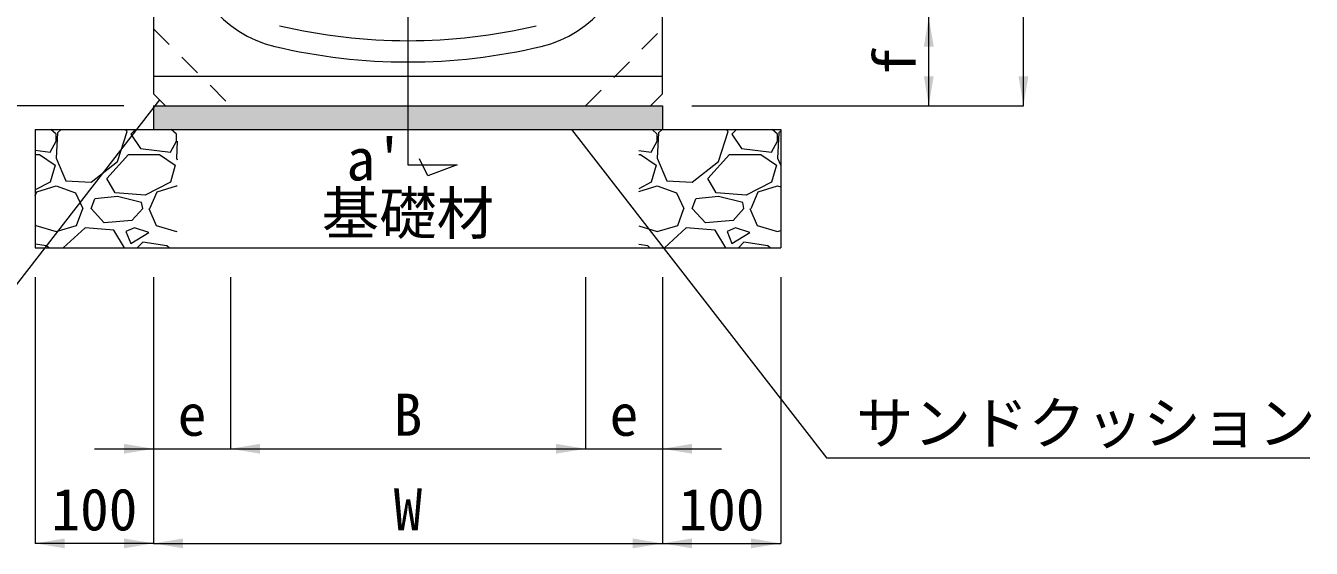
# Model space of a CAD drawing. Units: millimetres at full size, sheet at 1:25. Extents: x 14445 to 39803, y 612 to 10010.
# Drawn here: x 26243 to 27330, y 5577 to 6019 of the extents above; entities that cross this region are included whole.
import ezdxf
from ezdxf.enums import TextEntityAlignment as Align

# ---------------------------------------------------------------- set-up
doc = ezdxf.new("R2010")
doc.units = ezdxf.units.MM
doc.header["$LTSCALE"] = 25
doc.linetypes.add('USER1', pattern=[1.35, 0.75, -0.6])
doc.linetypes.add('USER2', pattern=[28.575, 19.05, -3.175, 3.175, -3.175])
for name, color, linetype, lineweight in [('ハッチング', 7, 'Continuous', 5), ('基礎', 7, 'Continuous', 13), ('寸法線', 7, 'Continuous', 13), ('引出線', 4, 'Continuous', 13), ('本体', 2, 'Continuous', 13), ('目地', 132, 'Continuous', 5)]:
    doc.layers.add(name, color=color, linetype=linetype, lineweight=lineweight)
doc.layers.add('文字', color=7, linetype='Continuous')
doc.styles.add('ＭＳ ゴシック', font='')
doc.styles.get('ＭＳ ゴシック').set_extended_font_data('MS Gothic')

# ---------------------------------------------------------------- blocks, each defined once
blk = doc.blocks.new('filled_arrow')
at = {"color": 0, "linetype": 'Continuous', "lineweight": -2}
blk.add_solid([(7.5, 1.25), (0, 0), (7.5, -1.25)], dxfattribs=at)

msp = doc.modelspace()

# ---------------------------------------------------------------- hatches: boundary and pattern name
at = {"layer": 'ハッチング'}
msp.add_hatch(color=256, dxfattribs=at).paths.add_polyline_path([(26781.37, 5931.17), (26781.37, 5951.17), (26351.37, 5951.17), (26351.37, 5931.17)])

# ---------------------------------------------------------------- linework, layer by layer
for p, q in [((26269.09, 5927.27), (26264.64, 5931.17)), ((26270.11, 5928.29), (26269.09, 5906.95)), ((26269.09, 5921.18), (26269.09, 5927.27)), ((26273.26, 5931.17), (26270.11, 5928.29)), ((26320.91, 5903.91), (26329.04, 5929.31)), ((26329.04, 5929.31), (26327.9, 5931.17)), ((26335.98, 5931.17), (26332.09, 5927.27)), ((26332.09, 5927.27), (26340.21, 5915.08)), ((26370.69, 5927.27), (26366.24, 5931.17)), ((26370.69, 5921.18), (26370.69, 5927.27)), ((26777.09, 5927.27), (26772.64, 5931.17)), ((26778.11, 5928.29), (26777.09, 5906.95)), ((26777.09, 5921.18), (26777.09, 5927.27)), ((26781.26, 5931.17), (26778.11, 5928.29)), ((26828.91, 5903.91), (26837.04, 5929.31)), ((26837.04, 5929.31), (26835.9, 5931.17)), ((26843.98, 5931.17), (26840.09, 5927.27)), ((26840.09, 5927.27), (26848.21, 5915.08)), ((26878.69, 5927.27), (26874.24, 5931.17)), ((26879.71, 5928.29), (26878.69, 5906.95)), ((26878.69, 5921.18), (26878.69, 5927.27)), ((26881.37, 5929.81), (26879.71, 5928.29)), ((26251.37, 5913.55), (26264.01, 5912.03)), ((26264.01, 5912.03), (26269.09, 5921.18)), ((26340.21, 5915.08), (26365.61, 5912.03)), ((26365.61, 5912.03), (26370.69, 5921.18)), ((26371.37, 5921.15), (26370.69, 5906.95)), ((26761.37, 5913.31), (26772.01, 5912.03)), ((26772.01, 5912.03), (26777.09, 5921.18)), ((26848.21, 5915.08), (26873.61, 5912.03)), ((26873.61, 5912.03), (26878.69, 5921.18)), ((26251.37, 5910), (26254.87, 5910)), ((26254.87, 5910), (26268.08, 5900.86)), ((26268.08, 5900.86), (26264.01, 5886.63)), ((26269.09, 5906.95), (26277.22, 5887.65)), ((26298.56, 5886.63), (26320.91, 5903.91)), ((26311.77, 5889.68), (26330.05, 5910)), ((26330.05, 5910), (26356.47, 5910)), ((26356.47, 5910), (26369.68, 5900.86)), ((26369.68, 5900.86), (26365.61, 5886.63)), ((26370.69, 5906.95), (26371.37, 5905.35)), ((26761.37, 5910), (26762.87, 5910)), ((26762.87, 5910), (26776.08, 5900.86)), ((26776.08, 5900.86), (26772.01, 5886.63)), ((26777.09, 5906.95), (26785.22, 5887.65)), ((26806.56, 5886.63), (26828.91, 5903.91)), ((26819.77, 5889.68), (26838.05, 5910)), ((26838.05, 5910), (26864.47, 5910)), ((26864.47, 5910), (26877.68, 5900.86)), ((26877.68, 5900.86), (26873.61, 5886.63)), ((26878.69, 5906.95), (26881.37, 5900.6)), ((26318.88, 5877.49), (26311.77, 5889.68)), ((26826.88, 5877.49), (26819.77, 5889.68)), ((26264.01, 5886.63), (26251.37, 5880.01)), ((26251.37, 5875.08), (26252.84, 5878.51)), ((26252.84, 5878.51), (26269.09, 5883.59)), ((26269.09, 5883.59), (26285.35, 5877.49)), ((26277.22, 5887.65), (26298.56, 5886.63)), ((26365.61, 5886.63), (26344.28, 5875.46)), ((26348.34, 5864.28), (26354.44, 5878.51)), ((26354.44, 5878.51), (26370.69, 5883.59)), ((26370.69, 5883.59), (26371.37, 5883.33)), ((26772.01, 5886.63), (26761.37, 5881.06)), ((26761.37, 5878.67), (26777.09, 5883.59)), ((26777.09, 5883.59), (26793.35, 5877.49)), ((26785.22, 5887.65), (26806.56, 5886.63)), ((26873.61, 5886.63), (26852.28, 5875.46)), ((26856.34, 5864.28), (26862.44, 5878.51)), ((26862.44, 5878.51), (26878.69, 5883.59)), ((26878.69, 5883.59), (26881.37, 5882.58)), ((26285.35, 5877.49), (26291.45, 5864.28)), ((26298.56, 5864.28), (26301.61, 5872.41)), ((26320.91, 5874.44), (26301.61, 5872.41)), ((26344.28, 5875.46), (26318.88, 5877.49)), ((26341.23, 5869.36), (26320.91, 5874.44)), ((26342.25, 5864.28), (26341.23, 5869.36)), ((26793.35, 5877.49), (26799.45, 5864.28)), ((26806.56, 5864.28), (26809.61, 5872.41)), ((26828.91, 5874.44), (26809.61, 5872.41)), ((26852.28, 5875.46), (26826.88, 5877.49)), ((26849.23, 5869.36), (26828.91, 5874.44)), ((26850.25, 5864.28), (26849.23, 5869.36)), ((26286.37, 5850.06), (26291.45, 5864.28)), ((26309.73, 5852.09), (26298.56, 5864.28)), ((26342.25, 5864.28), (26333.1, 5854.12)), ((26347.33, 5864.28), (26353.42, 5850.06)), ((26794.37, 5850.06), (26799.45, 5864.28)), ((26817.73, 5852.09), (26806.56, 5864.28)), ((26850.25, 5864.28), (26841.1, 5854.12)), ((26855.33, 5864.28), (26861.42, 5850.06)), ((26251.37, 5851.11), (26251.82, 5850.06)), ((26251.82, 5850.06), (26269.09, 5844.98)), ((26269.09, 5844.98), (26286.37, 5850.06)), ((26293.48, 5848.03), (26275.02, 5831.17)), ((26317.86, 5845.99), (26293.48, 5848.03)), ((26333.1, 5854.12), (26309.73, 5852.09)), ((26326.92, 5831.17), (26317.86, 5845.99)), ((26335.13, 5848.03), (26328.02, 5844.98)), ((26347.33, 5843.96), (26335.13, 5848.03)), ((26353.42, 5850.06), (26370.69, 5844.98)), ((26370.69, 5844.98), (26371.37, 5845.18)), ((26761.37, 5849.6), (26777.09, 5844.98)), ((26777.09, 5844.98), (26794.37, 5850.06)), ((26801.48, 5848.03), (26783.02, 5831.17)), ((26825.86, 5845.99), (26801.48, 5848.03)), ((26841.1, 5854.12), (26817.73, 5852.09)), ((26834.92, 5831.17), (26825.86, 5845.99)), ((26843.13, 5848.03), (26836.02, 5844.98)), ((26855.33, 5843.96), (26843.13, 5848.03)), ((26861.42, 5850.06), (26878.69, 5844.98)), ((26878.69, 5844.98), (26881.37, 5845.77)), ((26328.02, 5844.98), (26332.09, 5834.82)), ((26332.09, 5834.82), (26347.33, 5843.96)), ((26342.25, 5835.83), (26337.58, 5831.17)), ((26362.57, 5832.79), (26342.25, 5835.83)), ((26836.02, 5844.98), (26840.09, 5834.82)), ((26840.09, 5834.82), (26855.33, 5843.96)), ((26850.25, 5835.83), (26845.58, 5831.17)), ((26870.57, 5832.79), (26850.25, 5835.83)), ((26260.97, 5832.79), (26251.37, 5834.23)), ((26262.81, 5831.17), (26260.97, 5832.79)), ((26364.41, 5831.17), (26362.57, 5832.79)), ((26768.97, 5832.79), (26761.37, 5833.93)), ((26770.81, 5831.17), (26768.97, 5832.79)), ((26872.41, 5831.17), (26870.57, 5832.79))]:
    msp.add_line(p, q, dxfattribs=at)
at = {"layer": '基礎'}
for p, q in [((26351.37, 5951.17), (26351.37, 5931.17)), ((26351.37, 5951.17), (26781.37, 5951.17)), ((26781.37, 5951.17), (26781.37, 5931.17)), ((26251.37, 5931.17), (26881.37, 5931.17)), ((26251.37, 5931.17), (26251.37, 5831.17)), ((26881.37, 5931.17), (26881.37, 5831.17)), ((26251.37, 5831.17), (26881.37, 5831.17))]:
    msp.add_line(p, q, dxfattribs=at)
at = {"layer": '寸法線'}
for p, q in [((27086.51, 5951.17), (27086.51, 6452.36)), ((27006.51, 5951.17), (27006.51, 6026.17)), ((26326.37, 5951.17), (26086.51, 5951.17)), ((26326.37, 5951.17), (26086.51, 5951.17)), ((26326.37, 5951.17), (26166.51, 5951.17)), ((26806.37, 5951.17), (27006.51, 5951.17)), ((26806.37, 5951.17), (27086.51, 5951.17)), ((26251.37, 5806.17), (26251.37, 5581.17)), ((26351.37, 5806.17), (26351.37, 5661.17)), ((26351.37, 5806.17), (26351.37, 5581.17)), ((26351.37, 5806.17), (26351.37, 5581.17)), ((26416.37, 5806.17), (26416.37, 5661.17)), ((26416.37, 5806.17), (26416.37, 5661.17)), ((26716.37, 5806.17), (26716.37, 5661.17)), ((26716.37, 5806.17), (26716.37, 5661.17)), ((26781.37, 5806.17), (26781.37, 5661.17)), ((26781.37, 5806.17), (26781.37, 5581.17)), ((26781.37, 5806.17), (26781.37, 5581.17)), ((26881.37, 5806.17), (26881.37, 5581.17)), ((26301.37, 5661.17), (26466.37, 5661.17)), ((26416.37, 5661.17), (26716.37, 5661.17)), ((26666.37, 5661.17), (26831.37, 5661.17)), ((26351.37, 5581.17), (26251.37, 5581.17)), ((26351.37, 5581.17), (26781.37, 5581.17)), ((26781.37, 5581.17), (26881.37, 5581.17))]:
    msp.add_line(p, q, dxfattribs=at)
at = {"layer": '引出線', "linetype": 'USER2', "lineweight": 9}
msp.add_line((26566.37, 6076.17), (26566.37, 5901.17), dxfattribs=at)
at = {"layer": '引出線', "lineweight": 9}
for p, q in [((26566.37, 5901.17), (26608.01, 5901.17)), ((26583.26, 5891.97), (26576.1, 5906.29)), ((26608.01, 5901.17), (26583.26, 5891.97))]:
    msp.add_line(p, q, dxfattribs=at)
at = {"layer": '引出線'}
for points in [[(26356.37, 5956.17), (26212.7, 5771.02), (26118.42, 5771.02)], [(26704.55, 5931.17), (26920.04, 5653.47), (27328.6, 5653.47)]]:
    msp.add_lwpolyline(points, dxfattribs=at)
at = {"layer": '本体'}
for p, q in [((26781.37, 5961.17), (26781.37, 6402.36)), ((26351.37, 6391.17), (26351.37, 5961.17)), ((26351.37, 5961.17), (26361.37, 5951.17)), ((26771.37, 5951.17), (26781.37, 5961.17)), ((26361.37, 5951.17), (26771.37, 5951.17))]:
    msp.add_line(p, q, dxfattribs=at)
at = {"layer": '本体', "linetype": 'USER1', "lineweight": 9}
for p, q in [((26351.37, 6016.17), (26416.37, 5951.17)), ((26716.37, 5951.17), (26781.37, 6016.17))]:
    msp.add_line(p, q, dxfattribs=at)
at = {"layer": '本体', "lineweight": 9}
msp.add_line((26351.37, 5976.17), (26781.37, 5976.17), dxfattribs=at)
at = {"layer": '目地'}
for centre, radius, start, end in [((26476.37, 6096.7), 98, 180, 256.65764), ((26656.37, 6096.7), 98, 283.34236, 0), ((26566.37, 6476.17), 470, 256.65764, 283.34236), ((26566.37, 6476.17), 488, 256.65764, 283.34236)]:
    msp.add_arc(centre, radius, start, end, dxfattribs=at)

# ---------------------------------------------------------------- block references
at = {"layer": '寸法線', "xscale": 3.33, "yscale": 3.33}
for p, rotation in [((27006.51, 6026.17), 270), ((27006.51, 5951.17), 90), ((27086.51, 5951.17), 90), ((26351.37, 5661.17), 180), ((26716.37, 5661.17), 180), ((26716.37, 5661.17), 180), ((26351.37, 5581.17), 180), ((26781.37, 5581.17), 180), ((26881.37, 5581.17), 180)]:
    msp.add_blockref('filled_arrow', p, dxfattribs=dict(at, rotation=rotation))
for p in [(26416.37, 5661.17), (26416.37, 5661.17), (26781.37, 5661.17), (26251.37, 5581.17), (26351.37, 5581.17), (26781.37, 5581.17)]:
    msp.add_blockref('filled_arrow', p, dxfattribs=at)
at = {"layer": '引出線', "xscale": 0.133, "yscale": 0.133}
for p, rotation in [((26356.37, 5956.17), 232.2), ((26704.55, 5931.17), 307.8)]:
    msp.add_blockref('filled_arrow', p, dxfattribs=dict(at, rotation=rotation))

# ---------------------------------------------------------------- texts
at = {"layer": '寸法線', "style": 'ＭＳ ゴシック'}
msp.add_text('f', height=35.6, rotation=90, dxfattribs=at).set_placement((26977.76, 5988.67), align=Align.MIDDLE_CENTER)
for s, p in [('B', (26566.37, 5689.92)), ('e', (26383.87, 5689.92)), ('e', (26748.87, 5689.92)), ('100', (26301.37, 5609.92)), ('W', (26566.37, 5609.92)), ('100', (26831.37, 5609.92))]:
    msp.add_text(s, height=35.6, dxfattribs=at).set_placement(p, align=Align.MIDDLE_CENTER)
at = {"layer": '引出線', "style": 'ＭＳ ゴシック'}
msp.add_text("a'", height=35.6, dxfattribs=at).set_placement((26538.57, 5905.87), align=Align.MIDDLE_CENTER)
msp.add_text('サンドクッション', height=35.6, dxfattribs=at).set_placement((26945.04, 5700.75), align=Align.TOP_LEFT)
at = {"layer": '文字', "style": 'ＭＳ ゴシック'}
msp.add_text('基礎材', height=35.6, dxfattribs=at).set_placement((26566.37, 5860.27), align=Align.MIDDLE_CENTER)

doc.saveas('drawing.dxf')
